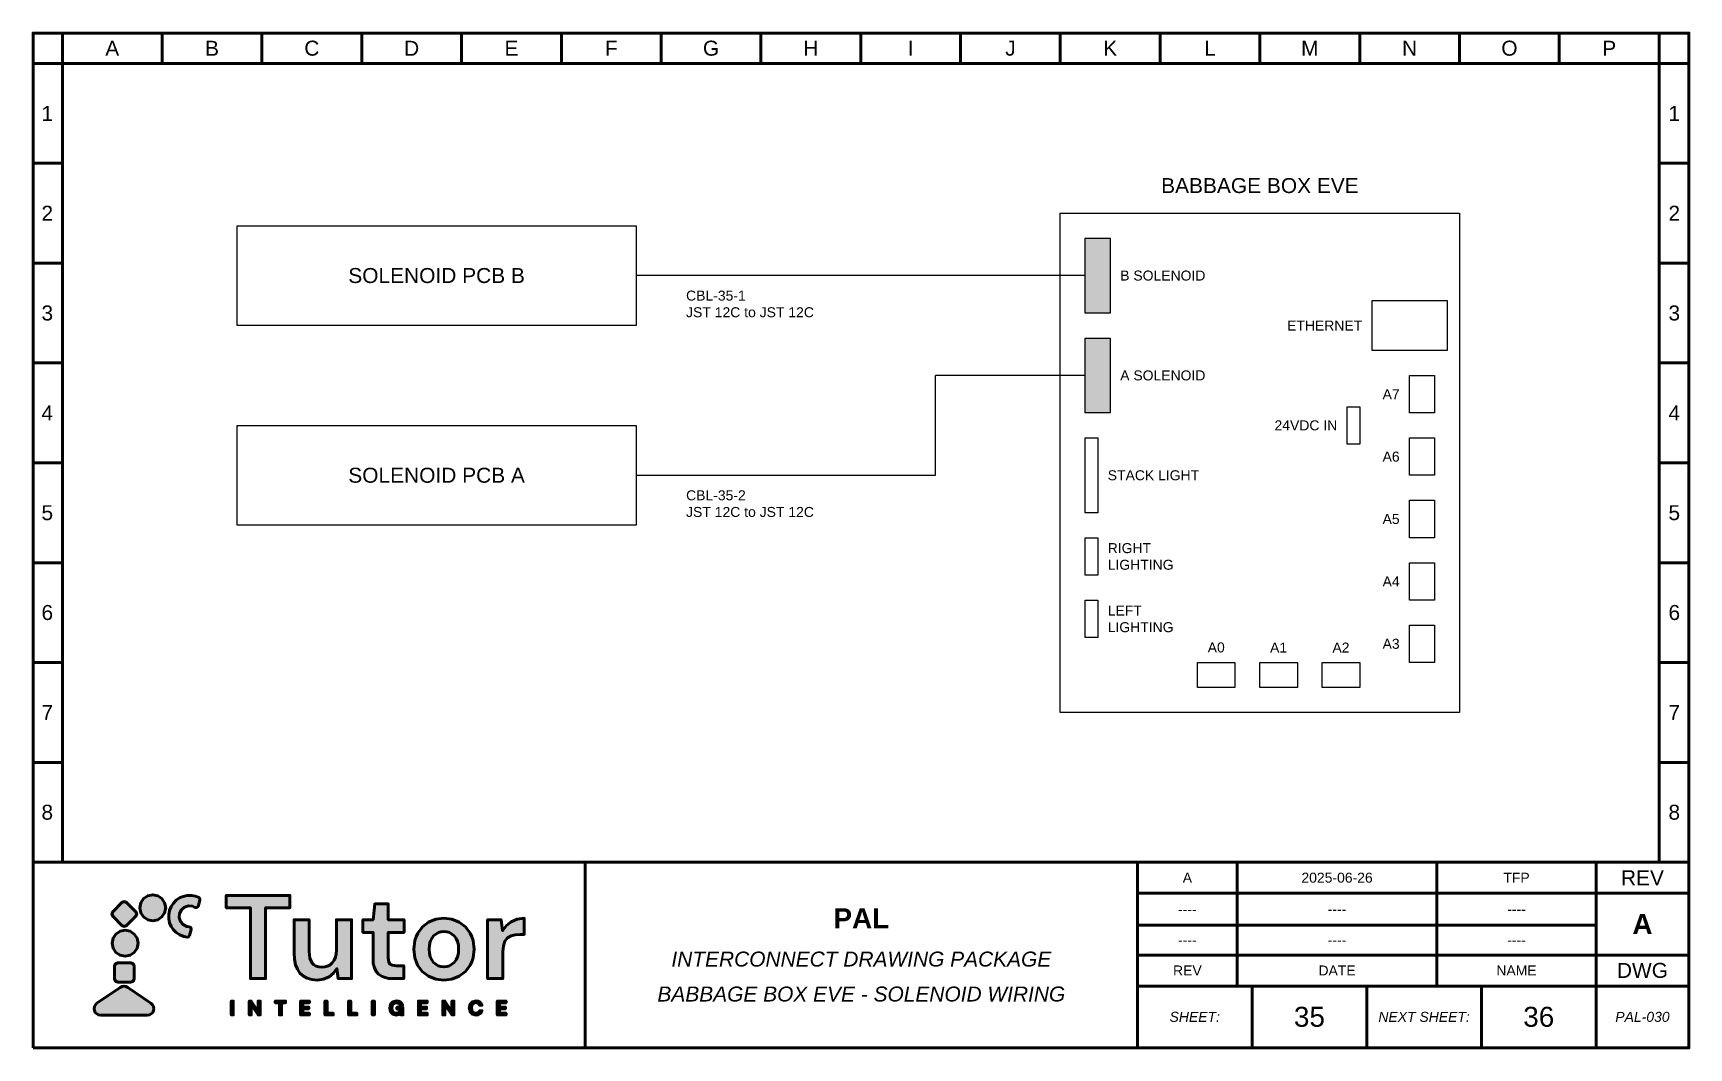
# Paper-space layout 'PAL-035' of a CAD drawing. Header units: inches. Extents: x 0 to 16.6, y 0 to 10.2.
# The model-space entities are those that its viewports show. They can reach past a viewport. Long polylines and large blocks are cut down to what shows.
import ezdxf

# ---------------------------------------------------------------- set-up
doc = ezdxf.new("R2010")
doc.units = ezdxf.units.IN
doc.header["$MEASUREMENT"] = 0
doc.linetypes.add('ACAD_ISO03W100', pattern=[30, 12, -18])
doc.layers.add('Layer 1', color=7, linetype='Continuous')
doc.styles.get("Standard").update_dxf_attribs({"font": 'arial.ttf'})

msp = doc.modelspace()

# ---------------------------------------------------------------- hatches: boundary and pattern name
h = msp.add_hatch(color=3)
h.dxf.hatch_style = 1
h.paths.add_polyline_path([(100.645, 25.871), (100.395, 25.871), (100.395, 25.121), (100.645, 25.121)])
h.paths.add_polyline_path([(100.645, 24.871), (100.395, 24.871), (100.395, 24.121), (100.645, 24.121)])

# ---------------------------------------------------------------- linework, layer by layer
at = {"color": 3}
for p, q in [((100.395, 25.496), (95.895, 25.496)), ((98.895, 23.496), (98.895, 24.496)), ((100.395, 24.496), (98.895, 24.496)), ((95.895, 23.496), (98.895, 23.496))]:
    msp.add_line(p, q, dxfattribs=at)
at = {"linetype": 'ACAD_ISO03W100', "ltscale": 0.02}
msp.add_lwpolyline([(90.145, 27.621), (106.145, 27.621), (106.145, 19.621), (90.145, 19.621)], close=True, dxfattribs=at)
for points in [[(100.145, 26.121), (104.145, 26.121), (104.145, 21.121), (100.145, 21.121)], [(91.895, 25.996), (95.895, 25.996), (95.895, 24.996), (91.895, 24.996)], [(100.395, 25.871), (100.645, 25.871), (100.645, 25.121), (100.395, 25.121)], [(104.02, 24.746), (103.27, 24.746), (103.27, 25.246), (104.02, 25.246)], [(100.395, 24.871), (100.645, 24.871), (100.645, 24.121), (100.395, 24.121)], [(103.895, 24.121), (103.645, 24.121), (103.645, 24.496), (103.895, 24.496)], [(103.02, 24.183), (103.145, 24.183), (103.145, 23.808), (103.02, 23.808)], [(91.895, 23.996), (95.895, 23.996), (95.895, 22.996), (91.895, 22.996)], [(100.395, 23.871), (100.52, 23.871), (100.52, 23.121), (100.395, 23.121)], [(103.895, 23.496), (103.645, 23.496), (103.645, 23.871), (103.895, 23.871)], [(103.895, 22.871), (103.645, 22.871), (103.645, 23.246), (103.895, 23.246)], [(100.395, 22.871), (100.52, 22.871), (100.52, 22.496), (100.395, 22.496)], [(103.895, 22.246), (103.645, 22.246), (103.645, 22.621), (103.895, 22.621)], [(100.395, 22.246), (100.52, 22.246), (100.52, 21.871), (100.395, 21.871)], [(103.895, 21.621), (103.645, 21.621), (103.645, 21.996), (103.895, 21.996)], [(101.52, 21.371), (101.52, 21.621), (101.895, 21.621), (101.895, 21.371)], [(102.145, 21.371), (102.145, 21.621), (102.52, 21.621), (102.52, 21.371)], [(102.77, 21.371), (102.77, 21.621), (103.145, 21.621), (103.145, 21.371)]]:
    msp.add_lwpolyline(points, close=True)

# ---------------------------------------------------------------- texts
at = {"color": 3}
for s, width, heights, insert, char_height, attachment_point in [('{\\C256;BABBAGE BOX EVE}', 3.7554, [0.155], (102.145, 26.321), 0.15, 8), ('{\\C256;SOLENOID PCB B}', 2.08332, [0], (93.895, 25.496), 0.15, 5), ('{\\C256;B SOLENOID}', 1.28151, [0], (100.745, 25.496), 0.1, 4), ('{\\C256;ETHERNET}', 0.80609, [0], (103.17, 24.996), 0.1, 6), ('{\\C256;A SOLENOID}', 1.28151, [0], (100.745, 24.496), 0.1, 4), ('{\\C256;A7}', 0.80609, [0], (103.545, 24.308), 0.1, 6), ('{\\C256;24VDC IN}', 0.80609, [0], (102.92, 23.996), 0.1, 6), ('{\\C256;A6}', 0.80609, [0], (103.545, 23.683), 0.1, 6), ('{\\C256;SOLENOID PCB A}', 2.08332, [0], (93.895, 23.496), 0.15, 5), ('{\\C256;STACK LIGHT}', 0.86744, [0], (100.62, 23.496), 0.1, 4), ('{\\C256;A5}', 0.80609, [0], (103.545, 23.058), 0.1, 6), ('{\\C256;RIGHT LIGHTING}', 0.97479, [0], (100.62, 22.683), 0.1, 4), ('{\\C256;A4}', 0.80609, [0], (103.545, 22.433), 0.1, 6), ('{\\C256;LEFT LIGHTING}', 0.80609, [0], (100.62, 22.058), 0.1, 4), ('{\\C256;A0}', 0.80609, [0], (101.707, 21.721), 0.1, 8), ('{\\C256;A1}', 0.80609, [0], (102.332, 21.721), 0.1, 8), ('{\\C256;A2}', 0.80609, [0], (102.957, 21.721), 0.1, 8), ('{\\C256;A3}', 0.80609, [0], (103.545, 21.808), 0.1, 6)]:
    msp.add_mtext_dynamic_manual_height_columns(s, width=width, gutter_width=1, heights=heights, dxfattribs=dict(at, insert=insert, char_height=char_height, attachment_point=attachment_point))
at = {"color": 3, "char_height": 0.1, "width": 4.46392, "attachment_point": 1}
for s, insert in [('{\\C256;CBL-35-1\\PJST 12C to JST 12C}', (96.395, 25.346)), ('{\\C256;CBL-35-2\\PJST 12C to JST 12C}', (96.395, 23.346))]:
    msp.add_mtext(s, dxfattribs=dict(at, insert=insert))

psp = doc.layouts.new('PAL-035')

# ---------------------------------------------------------------- hatches: boundary and pattern name
at = {"lineweight": 50, "true_color": 0x347eec}
h = psp.add_hatch(color=150, dxfattribs=at)
h.dxf.hatch_style = 1
h.paths.add_polyline_path([(1.153, 0.337), (1.175, 0.34), (1.194, 0.35), (1.208, 0.365), (1.216, 0.383), (1.219, 0.403), (1.216, 0.423), (1.207, 0.441), (1.19, 0.457), (0.958, 0.616), (0.94, 0.625), (0.92, 0.628), (0.901, 0.625), (0.883, 0.616), (0.65, 0.457), (0.634, 0.441), (0.624, 0.423), (0.621, 0.403), (0.625, 0.383), (0.633, 0.365), (0.647, 0.35), (0.665, 0.34), (0.688, 0.337)])
h.paths.add_polyline_path([(0.859, 0.863), (0.836, 0.853), (0.826, 0.83), (0.826, 0.701), (0.836, 0.678), (0.859, 0.668), (0.988, 0.668), (1.012, 0.678), (1.021, 0.701), (1.021, 0.83), (1.012, 0.853), (0.988, 0.863)])
h.paths.add_polyline_path([(0.932, 0.928), (0.983, 0.938), (1.024, 0.966), (1.052, 1.008), (1.062, 1.058), (1.052, 1.109), (1.024, 1.15), (0.983, 1.178), (0.932, 1.188), (0.882, 1.178), (0.84, 1.15), (0.812, 1.109), (0.802, 1.058), (0.812, 1.008), (0.84, 0.966), (0.882, 0.938)])
h.paths.add_polyline_path([(1.038, 1.328), (1.048, 1.351), (1.038, 1.374), (0.947, 1.465), (0.924, 1.475), (0.9, 1.465), (0.809, 1.374), (0.8, 1.351), (0.809, 1.328), (0.9, 1.236), (0.924, 1.227), (0.947, 1.236)])
h.paths.add_polyline_path([(1.117, 1.321), (1.158, 1.293), (1.209, 1.283), (1.259, 1.293), (1.301, 1.321), (1.328, 1.362), (1.339, 1.413), (1.328, 1.463), (1.301, 1.505), (1.259, 1.533), (1.209, 1.543), (1.158, 1.533), (1.117, 1.505), (1.089, 1.463), (1.079, 1.413), (1.089, 1.362)])
h.paths.add_polyline_path([(1.37, 1.303), (1.378, 1.263), (1.394, 1.226), (1.417, 1.193), (1.445, 1.164), (1.48, 1.141), (1.519, 1.125), (1.552, 1.118), (1.568, 1.122), (1.577, 1.135), (1.595, 1.197), (1.591, 1.214), (1.575, 1.222), (1.549, 1.226), (1.512, 1.245), (1.486, 1.276), (1.474, 1.315), (1.478, 1.356), (1.497, 1.393), (1.528, 1.419), (1.567, 1.431), (1.608, 1.428), (1.632, 1.417), (1.65, 1.415), (1.663, 1.427), (1.681, 1.489), (1.68, 1.505), (1.669, 1.516), (1.638, 1.528), (1.596, 1.536), (1.555, 1.536), (1.515, 1.527), (1.478, 1.511), (1.444, 1.489), (1.416, 1.46), (1.393, 1.425), (1.377, 1.386), (1.369, 1.344)])
at = {"lineweight": 50, "true_color": 0x000000}
h = psp.add_hatch(color=18, dxfattribs=at)
h.dxf.hatch_style = 1
h.paths.add_polyline_path([(2.34, 1.414), (2.584, 1.414), (2.584, 1.536), (1.946, 1.536), (1.946, 1.414), (2.188, 1.414), (2.188, 0.704), (2.34, 0.704)])
h.paths.add_polyline_path([(2.625, 0.961), (2.628, 0.898), (2.639, 0.843), (2.658, 0.797), (2.684, 0.758), (2.718, 0.728), (2.757, 0.707), (2.803, 0.694), (2.855, 0.689), (2.92, 0.697), (2.975, 0.72), (3.021, 0.757), (3.055, 0.804), (3.067, 0.704), (3.201, 0.704), (3.201, 1.293), (3.049, 1.293), (3.049, 0.989), (3.047, 0.951), (3.039, 0.917), (3.026, 0.888), (3.008, 0.863), (2.986, 0.843), (2.961, 0.829), (2.934, 0.821), (2.904, 0.818), (2.873, 0.82), (2.846, 0.828), (2.824, 0.841), (2.807, 0.858), (2.783, 0.908), (2.776, 0.975), (2.776, 1.293), (2.625, 1.293)])
h.paths.add_polyline_path([(3.416, 0.909), (3.419, 0.856), (3.43, 0.812), (3.447, 0.776), (3.472, 0.749), (3.502, 0.729), (3.537, 0.715), (3.576, 0.706), (3.62, 0.704), (3.724, 0.704), (3.724, 0.833), (3.65, 0.833), (3.611, 0.837), (3.586, 0.849), (3.573, 0.872), (3.568, 0.908), (3.568, 1.166), (3.727, 1.166), (3.727, 1.293), (3.568, 1.293), (3.568, 1.452), (3.434, 1.452), (3.416, 1.293), (3.315, 1.293), (3.315, 1.166), (3.416, 1.166)])
h.paths.add_polyline_path([(3.834, 0.912), (3.863, 0.837), (3.91, 0.775), (3.971, 0.729), (4.045, 0.699), (4.126, 0.689), (4.207, 0.699), (4.279, 0.729), (4.341, 0.775), (4.388, 0.837), (4.405, 0.873), (4.418, 0.912), (4.428, 0.999), (4.418, 1.084), (4.405, 1.123), (4.388, 1.159), (4.341, 1.222), (4.279, 1.268), (4.207, 1.298), (4.127, 1.308), (4.046, 1.298), (3.973, 1.268), (3.912, 1.222), (3.864, 1.159), (3.847, 1.123), (3.834, 1.084), (3.824, 0.999)])
h.paths.add_polyline_path([(3.98, 0.999), (3.982, 1.04), (3.99, 1.076), (4.004, 1.106), (4.023, 1.131), (4.046, 1.15), (4.071, 1.164), (4.098, 1.173), (4.127, 1.176), (4.155, 1.173), (4.182, 1.164), (4.229, 1.131), (4.249, 1.106), (4.262, 1.076), (4.271, 1.04), (4.273, 0.999), (4.271, 0.957), (4.262, 0.921), (4.249, 0.891), (4.229, 0.865), (4.182, 0.832), (4.155, 0.824), (4.126, 0.821), (4.097, 0.824), (4.07, 0.832), (4.023, 0.865), (4.004, 0.891), (3.99, 0.921), (3.982, 0.957)], flags=16)
h.paths.add_polyline_path([(4.564, 0.704), (4.716, 0.704), (4.716, 0.972), (4.722, 1.033), (4.738, 1.078), (4.764, 1.111), (4.8, 1.132), (4.841, 1.143), (4.889, 1.147), (4.932, 1.147), (4.932, 1.308), (4.861, 1.299), (4.801, 1.273), (4.752, 1.234), (4.714, 1.183), (4.7, 1.293), (4.564, 1.293)])
h.paths.add_polyline_path([(1.995, 0.34), (2.016, 0.34), (2.016, 0.479), (1.995, 0.479)])
h.paths.add_polyline_path([(2.196, 0.445), (2.265, 0.34), (2.286, 0.34), (2.286, 0.479), (2.265, 0.479), (2.265, 0.375), (2.196, 0.479), (2.175, 0.479), (2.175, 0.34), (2.196, 0.34)])
h.paths.add_polyline_path([(2.478, 0.34), (2.499, 0.34), (2.499, 0.462), (2.54, 0.462), (2.54, 0.479), (2.437, 0.479), (2.437, 0.462), (2.478, 0.462)])
h.paths.add_polyline_path([(2.69, 0.34), (2.778, 0.34), (2.778, 0.357), (2.711, 0.357), (2.711, 0.402), (2.772, 0.402), (2.772, 0.419), (2.711, 0.419), (2.711, 0.462), (2.778, 0.462), (2.778, 0.479), (2.69, 0.479)])
h.paths.add_polyline_path([(2.934, 0.34), (3.018, 0.34), (3.018, 0.357), (2.955, 0.357), (2.955, 0.479), (2.934, 0.479)])
h.paths.add_polyline_path([(3.171, 0.34), (3.255, 0.34), (3.255, 0.357), (3.192, 0.357), (3.192, 0.479), (3.171, 0.479)])
h.paths.add_polyline_path([(3.409, 0.34), (3.43, 0.34), (3.43, 0.479), (3.409, 0.479)])
h = psp.add_hatch(color=18, dxfattribs=at)
h.dxf.hatch_style = 1
h.paths.add_polyline_path([(3.606, 0.409), (3.609, 0.431), (3.618, 0.448), (3.633, 0.458), (3.652, 0.462), (3.676, 0.456), (3.689, 0.438), (3.713, 0.438), (3.705, 0.456), (3.692, 0.47), (3.674, 0.479), (3.652, 0.481), (3.616, 0.472), (3.592, 0.447), (3.584, 0.409), (3.592, 0.372), (3.615, 0.347), (3.649, 0.338), (3.676, 0.344), (3.694, 0.361), (3.696, 0.34), (3.715, 0.34), (3.715, 0.416), (3.656, 0.416), (3.656, 0.399), (3.694, 0.399), (3.681, 0.368), (3.669, 0.36), (3.65, 0.357), (3.632, 0.36), (3.618, 0.37), (3.609, 0.387)])
h = psp.add_hatch(color=18, dxfattribs=at)
h.dxf.hatch_style = 1
h.paths.add_polyline_path([(3.892, 0.402), (3.953, 0.402), (3.953, 0.419), (3.892, 0.419), (3.892, 0.462), (3.959, 0.462), (3.959, 0.479), (3.871, 0.479), (3.871, 0.34), (3.959, 0.34), (3.959, 0.357), (3.892, 0.357)])
h.paths.add_polyline_path([(4.115, 0.34), (4.136, 0.34), (4.136, 0.445), (4.206, 0.34), (4.227, 0.34), (4.227, 0.479), (4.206, 0.479), (4.206, 0.375), (4.136, 0.479), (4.115, 0.479)])
h.paths.add_polyline_path([(4.402, 0.41), (4.405, 0.432), (4.415, 0.448), (4.429, 0.459), (4.447, 0.463), (4.472, 0.455), (4.484, 0.436), (4.507, 0.436), (4.5, 0.455), (4.487, 0.47), (4.47, 0.478), (4.448, 0.481), (4.412, 0.472), (4.389, 0.447), (4.381, 0.41), (4.389, 0.372), (4.412, 0.347), (4.448, 0.338), (4.47, 0.341), (4.487, 0.35), (4.5, 0.364), (4.507, 0.382), (4.484, 0.382), (4.472, 0.364), (4.447, 0.357), (4.429, 0.36), (4.415, 0.371), (4.405, 0.388)])
h.paths.add_polyline_path([(4.661, 0.34), (4.749, 0.34), (4.749, 0.357), (4.682, 0.357), (4.682, 0.402), (4.743, 0.402), (4.743, 0.419), (4.682, 0.419), (4.682, 0.462), (4.749, 0.462), (4.749, 0.479), (4.661, 0.479)])

# ---------------------------------------------------------------- linework, layer by layer
at = {"lineweight": 50}
for p, q in [((0.303, 9.869), (0.303, 10.173)), ((1.303, 10.173), (1.303, 9.869)), ((2.303, 10.173), (2.303, 9.869)), ((3.303, 10.173), (3.303, 9.869)), ((4.303, 10.173), (4.303, 9.869)), ((5.303, 10.173), (5.303, 9.869)), ((6.303, 10.173), (6.303, 9.869)), ((7.303, 10.173), (7.303, 9.869)), ((8.303, 10.173), (8.303, 9.869)), ((9.303, 10.173), (9.303, 9.869)), ((10.303, 10.173), (10.303, 9.869)), ((11.303, 10.173), (11.303, 9.869)), ((12.303, 10.173), (12.303, 9.869)), ((13.303, 10.173), (13.303, 9.869)), ((14.303, 10.173), (14.303, 9.869)), ((15.303, 10.173), (15.303, 9.869)), ((16.303, 9.869), (16.303, 10.173)), ((0.303, 9.869), (0.01, 9.869)), ((16.303, 9.869), (16.303, 1.869)), ((16.303, 9.869), (16.601, 9.869)), ((0.303, 8.869), (0.01, 8.869)), ((16.601, 8.869), (16.303, 8.869)), ((0.303, 7.869), (0.01, 7.869)), ((16.601, 7.869), (16.303, 7.869)), ((0.303, 6.869), (0.01, 6.869)), ((16.601, 6.869), (16.303, 6.869)), ((0.303, 5.869), (0.01, 5.869)), ((16.601, 5.869), (16.303, 5.869)), ((0.303, 4.869), (0.01, 4.869)), ((16.601, 4.869), (16.303, 4.869)), ((0.303, 3.869), (0.01, 3.869)), ((16.601, 3.869), (16.303, 3.869)), ((0.303, 2.869), (0.01, 2.869)), ((16.601, 2.869), (16.303, 2.869)), ((16.601, 1.869), (0.01, 1.869)), ((5.543, 0.01), (5.543, 1.869)), ((11.076, 0.01), (11.076, 1.869)), ((12.076, 0.629), (12.076, 1.869)), ((14.076, 0.629), (14.076, 1.869)), ((15.672, 1.869), (15.672, 0.01)), ((15.672, 1.869), (16.601, 1.869)), ((11.076, 1.559), (15.672, 1.559)), ((15.672, 1.559), (16.601, 1.559)), ((11.076, 1.239), (15.672, 1.239)), ((11.076, 0.94), (15.672, 0.94)), ((16.601, 0.94), (15.672, 0.94)), ((11.076, 0.629), (15.672, 0.629)), ((12.225, 0.01), (12.225, 0.629)), ((13.374, 0.01), (13.374, 0.629)), ((14.523, 0.01), (14.523, 0.629)), ((15.672, 0.629), (16.601, 0.629))]:
    psp.add_line(p, q, dxfattribs=at)
psp.add_lwpolyline([(0.01, 0.01), (16.601, 0.01), (16.601, 10.173), (0.01, 10.173)], close=True, dxfattribs=at)
psp.add_lwpolyline([(16.303, 1.869), (16.303, 9.869), (0.303, 9.869), (0.303, 1.869)], dxfattribs=at)
at = {"layer": 'Layer 1', "color": 150, "lineweight": 50, "true_color": 0x347eec}
for points in [[(1.339, 1.413), (1.328, 1.463), (1.301, 1.505), (1.259, 1.533), (1.209, 1.543), (1.158, 1.533), (1.117, 1.505), (1.089, 1.463), (1.079, 1.413), (1.089, 1.362), (1.117, 1.321), (1.158, 1.293), (1.209, 1.283), (1.259, 1.293), (1.301, 1.321), (1.328, 1.362), (1.339, 1.413), (1.339, 1.413)], [(1.577, 1.135), (1.568, 1.122), (1.552, 1.118), (1.519, 1.125), (1.48, 1.141), (1.445, 1.164), (1.417, 1.193), (1.394, 1.226), (1.378, 1.263), (1.37, 1.303), (1.369, 1.344), (1.377, 1.386), (1.393, 1.425), (1.416, 1.46), (1.444, 1.489), (1.478, 1.511), (1.515, 1.527), (1.555, 1.536), (1.596, 1.536), (1.638, 1.528), (1.669, 1.516), (1.68, 1.505), (1.681, 1.489), (1.663, 1.427), (1.65, 1.415), (1.632, 1.417), (1.608, 1.428), (1.567, 1.431), (1.528, 1.419), (1.497, 1.393), (1.478, 1.356), (1.474, 1.315), (1.486, 1.276), (1.512, 1.245), (1.549, 1.226), (1.575, 1.222), (1.591, 1.214), (1.595, 1.197), (1.577, 1.135), (1.577, 1.135)], [(0.9, 1.236), (0.924, 1.227), (0.947, 1.236), (1.038, 1.328), (1.048, 1.351), (1.038, 1.374), (0.947, 1.465), (0.924, 1.475), (0.9, 1.465), (0.809, 1.374), (0.8, 1.351), (0.809, 1.328), (0.9, 1.236), (0.9, 1.236)], [(1.062, 1.058), (1.052, 1.109), (1.024, 1.15), (0.983, 1.178), (0.932, 1.188), (0.882, 1.178), (0.84, 1.15), (0.812, 1.109), (0.802, 1.058), (0.812, 1.008), (0.84, 0.966), (0.882, 0.938), (0.932, 0.928), (0.983, 0.938), (1.024, 0.966), (1.052, 1.008), (1.062, 1.058), (1.062, 1.058)], [(0.826, 0.701), (0.836, 0.678), (0.859, 0.668), (0.988, 0.668), (1.012, 0.678), (1.021, 0.701), (1.021, 0.83), (1.012, 0.853), (0.988, 0.863), (0.859, 0.863), (0.836, 0.853), (0.826, 0.83), (0.826, 0.701), (0.826, 0.701)], [(0.883, 0.616), (0.901, 0.625), (0.92, 0.628), (0.94, 0.625), (0.958, 0.616), (1.19, 0.457), (1.207, 0.441), (1.216, 0.423), (1.219, 0.403), (1.216, 0.383), (1.208, 0.365), (1.194, 0.35), (1.175, 0.34), (1.153, 0.337), (0.688, 0.337), (0.665, 0.34), (0.647, 0.35), (0.633, 0.365), (0.625, 0.383), (0.621, 0.403), (0.624, 0.423), (0.634, 0.441), (0.65, 0.457), (0.883, 0.616), (0.883, 0.616)]]:
    psp.add_lwpolyline(points, close=True, dxfattribs=at)
at = {"layer": 'Layer 1', "color": 7, "lineweight": 50}
for points in [[(2.188, 0.704), (2.188, 1.414), (1.946, 1.414), (1.946, 1.536), (2.584, 1.536), (2.584, 1.414), (2.34, 1.414), (2.34, 0.704), (2.188, 0.704), (2.188, 0.704)], [(3.62, 0.704), (3.576, 0.706), (3.537, 0.715), (3.502, 0.729), (3.472, 0.749), (3.447, 0.776), (3.43, 0.812), (3.419, 0.856), (3.416, 0.909), (3.416, 1.166), (3.315, 1.166), (3.315, 1.293), (3.416, 1.293), (3.434, 1.452), (3.568, 1.452), (3.568, 1.293), (3.727, 1.293), (3.727, 1.166), (3.568, 1.166), (3.568, 0.908), (3.573, 0.872), (3.586, 0.849), (3.611, 0.837), (3.65, 0.833), (3.724, 0.833), (3.724, 0.704), (3.62, 0.704), (3.62, 0.704)], [(2.855, 0.689), (2.803, 0.694), (2.757, 0.707), (2.718, 0.728), (2.684, 0.758), (2.658, 0.797), (2.639, 0.843), (2.628, 0.898), (2.625, 0.961), (2.625, 1.293), (2.776, 1.293), (2.776, 0.975), (2.783, 0.908), (2.807, 0.858), (2.824, 0.841), (2.846, 0.828), (2.873, 0.82), (2.904, 0.818), (2.934, 0.821), (2.961, 0.829), (2.986, 0.843), (3.008, 0.863), (3.026, 0.888), (3.039, 0.917), (3.047, 0.951), (3.049, 0.989), (3.049, 1.293), (3.201, 1.293), (3.201, 0.704), (3.067, 0.704), (3.055, 0.804), (3.021, 0.757), (2.975, 0.72), (2.92, 0.697), (2.855, 0.689), (2.855, 0.689)], [(4.126, 0.689), (4.045, 0.699), (3.971, 0.729), (3.91, 0.775), (3.863, 0.837), (3.834, 0.912), (3.824, 0.999), (3.834, 1.084), (3.847, 1.123), (3.864, 1.159), (3.912, 1.222), (3.973, 1.268), (4.046, 1.298), (4.127, 1.308), (4.207, 1.298), (4.279, 1.268), (4.341, 1.222), (4.388, 1.159), (4.405, 1.123), (4.418, 1.084), (4.428, 0.999), (4.418, 0.912), (4.405, 0.873), (4.388, 0.837), (4.341, 0.775), (4.279, 0.729), (4.207, 0.699), (4.126, 0.689), (4.126, 0.689)], [(4.126, 0.821), (4.155, 0.824), (4.182, 0.832), (4.229, 0.865), (4.249, 0.891), (4.262, 0.921), (4.271, 0.957), (4.273, 0.999), (4.271, 1.04), (4.262, 1.076), (4.249, 1.106), (4.229, 1.131), (4.182, 1.164), (4.155, 1.173), (4.127, 1.176), (4.098, 1.173), (4.071, 1.164), (4.046, 1.15), (4.023, 1.131), (4.004, 1.106), (3.99, 1.076), (3.982, 1.04), (3.98, 0.999), (3.982, 0.957), (3.99, 0.921), (4.004, 0.891), (4.023, 0.865), (4.07, 0.832), (4.097, 0.824), (4.126, 0.821), (4.126, 0.821)], [(4.564, 0.704), (4.564, 1.293), (4.7, 1.293), (4.714, 1.183), (4.752, 1.234), (4.801, 1.273), (4.861, 1.299), (4.932, 1.308), (4.932, 1.147), (4.889, 1.147), (4.841, 1.143), (4.8, 1.132), (4.764, 1.111), (4.738, 1.078), (4.722, 1.033), (4.716, 0.972), (4.716, 0.704), (4.564, 0.704), (4.564, 0.704)], [(1.995, 0.34), (1.995, 0.479), (2.016, 0.479), (2.016, 0.34), (1.995, 0.34), (1.995, 0.34)], [(2.175, 0.34), (2.175, 0.479), (2.196, 0.479), (2.265, 0.375), (2.265, 0.479), (2.286, 0.479), (2.286, 0.34), (2.265, 0.34), (2.196, 0.445), (2.196, 0.34), (2.175, 0.34), (2.175, 0.34)], [(2.478, 0.34), (2.478, 0.462), (2.437, 0.462), (2.437, 0.479), (2.54, 0.479), (2.54, 0.462), (2.499, 0.462), (2.499, 0.34), (2.478, 0.34), (2.478, 0.34)], [(2.69, 0.34), (2.69, 0.479), (2.778, 0.479), (2.778, 0.462), (2.711, 0.462), (2.711, 0.419), (2.772, 0.419), (2.772, 0.402), (2.711, 0.402), (2.711, 0.357), (2.778, 0.357), (2.778, 0.34), (2.69, 0.34), (2.69, 0.34)], [(2.934, 0.34), (2.934, 0.479), (2.955, 0.479), (2.955, 0.357), (3.018, 0.357), (3.018, 0.34), (2.934, 0.34), (2.934, 0.34)], [(3.171, 0.34), (3.171, 0.479), (3.192, 0.479), (3.192, 0.357), (3.255, 0.357), (3.255, 0.34), (3.171, 0.34), (3.171, 0.34)], [(3.409, 0.34), (3.409, 0.479), (3.43, 0.479), (3.43, 0.34), (3.409, 0.34), (3.409, 0.34)], [(3.649, 0.338), (3.615, 0.347), (3.592, 0.372), (3.584, 0.409), (3.592, 0.447), (3.616, 0.472), (3.652, 0.481), (3.674, 0.479), (3.692, 0.47), (3.705, 0.456), (3.713, 0.438), (3.689, 0.438), (3.676, 0.456), (3.652, 0.462), (3.633, 0.458), (3.618, 0.448), (3.609, 0.431), (3.606, 0.409), (3.609, 0.387), (3.618, 0.37), (3.632, 0.36), (3.65, 0.357), (3.669, 0.36), (3.681, 0.368), (3.694, 0.399), (3.656, 0.399), (3.656, 0.416), (3.715, 0.416), (3.715, 0.34), (3.696, 0.34), (3.694, 0.361), (3.676, 0.344), (3.649, 0.338), (3.649, 0.338)], [(3.871, 0.34), (3.871, 0.479), (3.959, 0.479), (3.959, 0.462), (3.892, 0.462), (3.892, 0.419), (3.953, 0.419), (3.953, 0.402), (3.892, 0.402), (3.892, 0.357), (3.959, 0.357), (3.959, 0.34), (3.871, 0.34), (3.871, 0.34)], [(4.115, 0.34), (4.115, 0.479), (4.136, 0.479), (4.206, 0.375), (4.206, 0.479), (4.227, 0.479), (4.227, 0.34), (4.206, 0.34), (4.136, 0.445), (4.136, 0.34), (4.115, 0.34), (4.115, 0.34)], [(4.448, 0.338), (4.412, 0.347), (4.389, 0.372), (4.381, 0.41), (4.389, 0.447), (4.412, 0.472), (4.448, 0.481), (4.47, 0.478), (4.487, 0.47), (4.5, 0.455), (4.507, 0.436), (4.484, 0.436), (4.472, 0.455), (4.447, 0.463), (4.429, 0.459), (4.415, 0.448), (4.405, 0.432), (4.402, 0.41), (4.405, 0.388), (4.415, 0.371), (4.429, 0.36), (4.447, 0.357), (4.472, 0.364), (4.484, 0.382), (4.507, 0.382), (4.5, 0.364), (4.487, 0.35), (4.47, 0.341), (4.448, 0.338), (4.448, 0.338)], [(4.661, 0.34), (4.661, 0.479), (4.749, 0.479), (4.749, 0.462), (4.682, 0.462), (4.682, 0.419), (4.743, 0.419), (4.743, 0.402), (4.682, 0.402), (4.682, 0.357), (4.749, 0.357), (4.749, 0.34), (4.661, 0.34), (4.661, 0.34)]]:
    psp.add_lwpolyline(points, close=True, dxfattribs=at)

# ---------------------------------------------------------------- texts
at = {"lineweight": 50}
for s, width, heights, insert, char_height, attachment_point in [('\\pxqc;A', 1, [0], (0.303, 10.021), 0.15, 4), ('\\pxqc;B', 1, [0], (1.303, 10.021), 0.15, 4), ('\\pxqc;C', 1, [0], (2.303, 10.021), 0.15, 4), ('\\pxqc;D', 1, [0], (3.303, 10.021), 0.15, 4), ('\\pxqc;E', 1, [0], (4.303, 10.021), 0.15, 4), ('\\pxqc;F', 1, [0], (5.303, 10.021), 0.15, 4), ('\\pxqc;G', 1, [0], (6.303, 10.021), 0.15, 4), ('\\pxqc;H', 1, [0], (7.303, 10.021), 0.15, 4), ('\\pxqc;I', 1, [0], (8.303, 10.021), 0.15, 4), ('\\pxqc;J', 1, [0], (9.303, 10.021), 0.15, 4), ('\\pxqc;K', 1, [0], (10.303, 10.021), 0.15, 4), ('\\pxqc;L', 1, [0], (11.303, 10.021), 0.15, 4), ('\\pxqc;M', 1, [0], (12.303, 10.021), 0.15, 4), ('\\pxqc;N', 1, [0], (13.303, 10.021), 0.15, 4), ('\\pxqc;O', 1, [0], (14.303, 10.021), 0.15, 4), ('\\pxqc;P', 1, [0], (15.303, 10.021), 0.15, 4), ('1', 0.28267, [0.985], (0.152, 9.369), 0.15, 5), ('1', 0.28267, [0.985], (16.455, 9.369), 0.15, 5), ('2', 0.28267, [0.985], (0.152, 8.369), 0.15, 5), ('2', 0.28267, [0.985], (16.455, 8.369), 0.15, 5), ('3', 0.28267, [0.985], (0.152, 7.369), 0.15, 5), ('3', 0.28267, [0.985], (16.455, 7.369), 0.15, 5), ('4', 0.28267, [0.985], (0.152, 6.369), 0.15, 5), ('4', 0.28267, [0.985], (16.455, 6.369), 0.15, 5), ('5', 0.28267, [0.985], (0.152, 5.369), 0.15, 5), ('5', 0.28267, [0.985], (16.455, 5.369), 0.15, 5), ('6', 0.28267, [0.985], (0.152, 4.369), 0.15, 5), ('6', 0.28267, [0.985], (16.455, 4.369), 0.15, 5), ('7', 0.28267, [0.985], (0.152, 3.369), 0.15, 5), ('7', 0.28267, [0.985], (16.455, 3.369), 0.15, 5), ('8', 0.28267, [0.985], (0.152, 2.369), 0.15, 5), ('8', 0.28267, [0.985], (16.455, 2.369), 0.15, 5), ('A', 1, [0], (11.576, 1.714), 0.1, 5), ('2025-06-26', 1, [0], (13.076, 1.714), 0.1, 5), ('TFP', 1, [0], (14.874, 1.714), 0.1, 5), ('REV', 0.54893, [0], (16.136, 1.714), 0.15, 5), ('----', 1, [0], (11.576, 1.397), 0.1, 5), ('----', 1, [0], (13.076, 1.399), 0.1, 5), ('----', 1, [0], (14.874, 1.399), 0.1, 5), ('{\\fArial|b1|i0|c0|p34;A}', 1.04591, [0], (16.136, 1.25), 0.2, 5), ('----', 1, [0], (11.576, 1.09), 0.1, 5), ('----', 1, [0], (13.076, 1.09), 0.1, 5), ('----', 1, [0], (14.874, 1.09), 0.1, 5), ('REV', 1, [0], (11.576, 0.785), 0.1, 5), ('DATE', 2, [0], (13.076, 0.785), 0.1, 5), ('NAME', 1.59557, [0], (14.874, 0.785), 0.1, 5), ('DWG', 0.54893, [0], (16.136, 0.785), 0.15, 5), ('{\\fArial|b0|i1|c0|p34;SHEET:}', 1.04591, [0], (11.65, 0.32), 0.1, 5), ('35', 1.04591, [0], (12.799, 0.32), 0.2, 5), ('{\\fArial|b0|i1|c0|p34;NEXT SHEET:}', 1.04591, [0], (13.948, 0.32), 0.1, 5), ('36', 1.04591, [0], (15.097, 0.32), 0.2, 5), ('{\\fArial|b0|i1|c0|p34;PAL-030}', 1.04591, [0], (16.136, 0.32), 0.1, 5)]:
    psp.add_mtext_dynamic_manual_height_columns(s, width=width, gutter_width=1, heights=heights, dxfattribs=dict(at, insert=insert, char_height=char_height, attachment_point=attachment_point))
at = {"lineweight": 50, "insert": (8.309, 0.94), "char_height": 0.2, "width": 11.15392, "attachment_point": 5}
psp.add_mtext('{\\fArial|b1|i0|c0|p34;PAL}\\P{\\H0.3x;\\P\\fArial|b0|i1|c0|p34;\\H2.5x;INTERCONNECT DRAWING PACKAGE\\P\\H0.4x;\\P\\H2.5x;BABBAGE BOX EVE - SOLENOID WIRING}', dxfattribs=at)

# ---------------------------------------------------------------- viewports
at = {"layer": '0'}
psp.add_viewport(center=(8.303, 5.869), size=(16, 8), view_center_point=(98.145, 23.621), view_height=8, dxfattribs=at)

doc.saveas('drawing.dxf')
